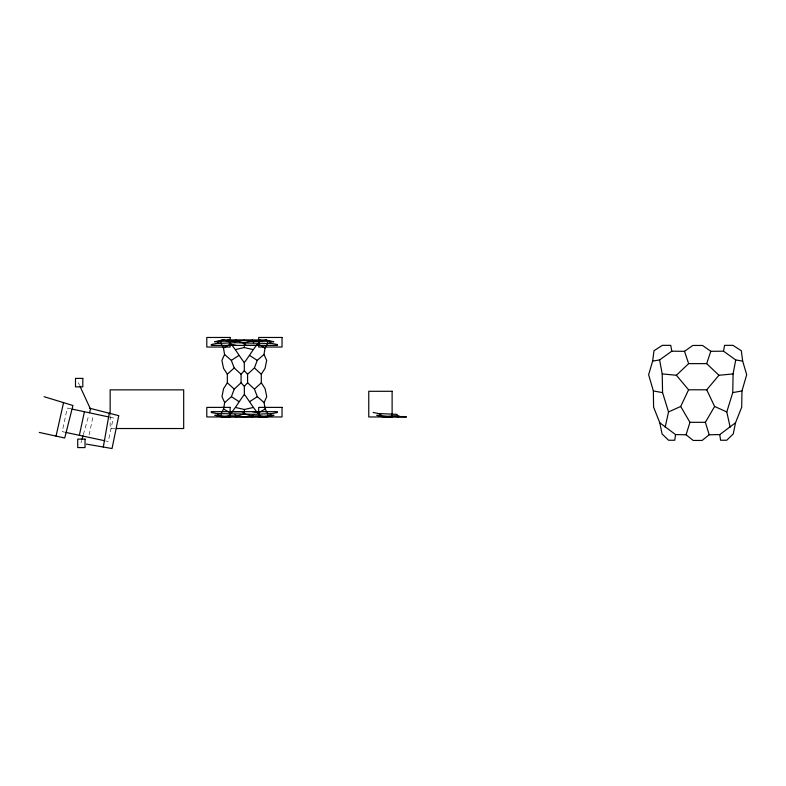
<?xml version="1.0" encoding="UTF-8"?>
<svg xmlns="http://www.w3.org/2000/svg" width="786" height="786" viewBox="0 0 786 786"><rect width="100%" height="100%" fill="white"/><g stroke="black" fill="none" stroke-linecap="round" stroke-linejoin="round"><path stroke-width="0.59" stroke-dasharray="3.93 2.95" d="M89.103 434.933L93.151 416.069M81.027 442.754L81.685 440.435M83.316 434.648L88.877 414.969M115.051 428.527L110.148 428.527L110.148 415.234M70.878 408.818L67.282 408.052L62.212 431.622L64.609 432.143M109.834 417.189L113.302 417.936L108.242 441.506L105.923 441.015M78.315 382.635L79.327 384.845"/><path stroke-width="1.18" d="M222.271 417.012L244.407 417.179L244.407 416.609L261.925 416.384L274 415.293L265.796 417.13L260.323 415.882L251.54 416.099L244.387 413.809L237.244 416.099L228.461 415.882L222.988 417.14L214.814 415.283L226.889 416.384L244.407 416.609M244.24 340.436L244.25 339.866L266.385 340.043L273.833 341.763C254.163 340.259 234.316 340.269 214.647 341.753L222.86 339.916L228.333 341.163L237.117 340.947L244.259 343.227C251.245 339.591 259.125 342.028 266.385 340.043M742.672 361.108L735.716 359.939L723.533 351.195L724.554 345.349L732.945 345.339L741.306 350.733L742.672 361.108L746.7 374.726L741.955 390.947L741.719 407.119L735.539 422.77L733.23 433.98L726.755 440.239L720.575 440.239L719.78 434.579L735.539 422.77M730.145 427.171L726.785 411.943L732.739 392.627L733.102 373.93L735.716 359.939M652.635 361.108L654.001 350.733L662.372 345.339L670.763 345.349L671.775 351.195L659.592 359.939L652.635 361.108L648.617 374.726L653.363 390.947L653.588 407.119L659.778 422.77L662.077 433.98L668.562 440.239L674.742 440.239L675.538 434.579L659.778 422.77M222.988 417.14L220.876 416.197L221.141 413.387L223.588 409.015L224.658 402.599L221.966 396.645L223.568 388.716L227.351 382.821L227.341 374.234L223.538 368.339L221.907 360.42L224.57 354.457L223.489 348.041L221.033 343.669L220.758 340.849L222.86 339.916M265.796 417.13L267.898 416.197L267.613 413.377L265.167 409.005L264.076 402.579L266.739 396.625L265.108 388.697L261.316 382.811L261.296 374.224L265.079 368.329L266.68 360.401L263.998 354.447L265.059 348.031L267.505 343.659L267.78 340.849L265.658 339.916M103.3 447.028L109.274 413.24M79.357 435.306L84.416 411.726M665.172 427.171L668.532 411.943L662.569 392.627L662.215 373.93L659.592 359.939M56.042 436.112L63.558 402.638M82.009 439.286L82.992 435.808M89.535 412.65L90.518 409.182L79.838 385.946M719.78 434.579L709.208 434.776L702.104 440.445L693.203 440.445L686.099 434.776L689.941 422.318L680.696 406.47L688.585 389.797L706.732 389.797L718.925 375.266L733.102 373.93M718.925 375.266L706.673 363.633L710.809 351.313L723.533 351.195M224.658 402.599L231.408 396.675L234.238 389.099L241.076 382.782L241.047 374.254L244.318 370.687L244.279 362.582C238.767 355.488 234.7 347.579 228.333 341.163M260.323 415.882C253.957 409.467 249.879 401.558 244.377 394.464L244.338 386.358L247.6 382.792L247.57 374.264L254.409 367.946L257.238 360.371L263.998 354.447M211.188 344.553L216.415 343.511L234.876 342.696L235.653 340.967M252.994 416.079L253.77 414.35L272.231 413.534L277.468 412.493M244.279 362.582C249.801 355.498 253.839 347.589 260.195 341.163M228.461 415.882C234.817 409.457 238.846 401.538 244.377 394.464M709.208 434.776L705.376 422.318L714.612 406.47L706.732 389.797M251.412 340.947L252.453 339.945M236.193 417.101L237.244 416.099M398.168 417.101L399.219 416.099C391.516 414.929 384.216 418.761 376.789 415.283L388.864 416.384L406.382 416.609L406.382 417.179L384.246 417.012M662.215 373.93L676.382 375.256L688.644 363.623L706.673 363.633M227.341 374.234L234.208 367.936L231.339 360.381L224.57 354.457M264.076 402.579L257.317 396.665L254.448 389.109L261.316 382.811M671.775 351.195L684.498 351.313L692.8 345.457L702.517 345.457L710.809 351.313M231.339 360.381L238.924 355.439M249.732 401.607L257.317 396.665M216.415 343.511L219.5 341.723M223.489 348.041L230.534 343.954M258.122 413.092L265.167 409.005M269.146 415.322L272.231 413.534M668.532 411.943L680.696 406.47M226.722 340.662L228.677 339.925L244.25 339.866M244.407 417.179L259.979 417.13L261.925 416.384M258.928 344.474L255.981 345.388L246.156 345.388L244.24 342.981L234.876 342.696M229.738 412.571L232.705 411.658L242.52 411.658L244.407 414.065L253.77 414.35M235.643 349.524L244.269 347.559L252.905 349.515M235.751 407.531L244.377 409.486L253.013 407.521M732.739 392.627L741.955 390.947M244.24 342.981L272.054 343.521L277.468 344.553M211.188 412.493L216.592 413.534L244.407 414.065M222.124 340.043L228.677 339.925M259.979 417.13L266.523 417.012M211.198 345.398L277.458 345.398M211.198 411.658L277.458 411.658M689.941 422.318L705.376 422.318M116.279 428.527L183.678 428.527L183.678 389.856L110.148 389.856L110.148 414.026M373.163 412.493L378.567 413.534L397.028 414.35L397.795 416.079M675.538 434.579L686.099 434.776M86.411 444.119L112.044 448.531L118.765 415.666L89.516 408.189M229.905 344.248L236.34 345.388M252.345 411.658L258.761 412.797M653.363 390.947L662.569 392.627M72.076 409.084L108.684 416.944M65.808 432.398L104.774 440.759M39.3 432.428L64.707 438.018L72.931 405.497L44.055 396.684M259.822 339.925L261.758 340.672M388.864 416.384L390.809 417.13M226.889 416.384L228.834 417.13M714.612 406.47L726.785 411.943M258.005 343.954L265.059 348.031M223.588 409.015L230.642 413.092M268.979 341.723L272.054 343.521M378.567 413.534L381.642 415.322M216.592 413.534L219.667 415.322M249.643 355.449L257.238 360.371M231.408 396.675L239.003 401.597M254.409 367.946L261.296 374.224M227.351 382.821L234.238 389.099M234.208 367.936L241.047 374.254M247.6 382.792L254.448 389.109M236.046 339.945L237.117 340.947M251.54 416.099L252.611 417.101M244.318 370.687L247.57 374.264M241.076 382.782L244.338 386.358M676.382 375.256L688.585 389.797M252.827 340.967L253.603 342.696M235.043 414.35L235.82 416.079M684.498 351.313L688.644 363.623M244.259 343.227L244.269 347.559M244.377 409.486L244.387 413.809M230.141 337.469L206.787 337.469L206.787 347.039L230.141 347.039L230.141 337.469M282.036 337.469L258.682 337.469L258.682 347.039L282.036 347.039L282.036 337.469M82.805 378.39L75.495 378.39L75.495 386.859L82.805 386.859L82.805 378.39M392.116 391.29L368.762 391.29L368.762 416.963L392.116 416.963L392.116 391.29M230.141 407.384L206.787 407.384L206.787 416.963L230.141 416.963L230.141 407.384M282.036 407.384L258.682 407.384L258.682 416.963L282.036 416.963L282.036 407.384M85.035 439.119L77.726 439.119L77.726 447.588L85.035 447.588L85.035 439.119"/></g></svg>
